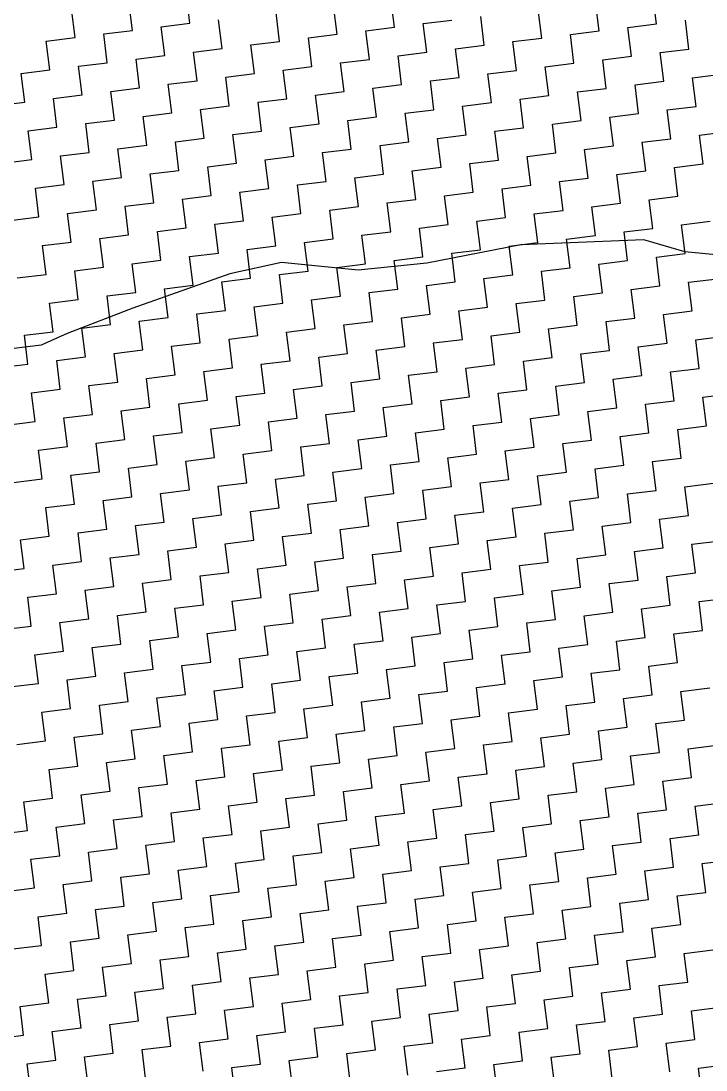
# Model space of a CAD drawing. Header units: metres. Extents: x 286056 to 292206, y 2024114 to 2027347.
# Drawn here: x 291223.7 to 291453, y 2025329.7 to 2025681 of the extents above; entities that cross this region are included whole.
import ezdxf

# ---------------------------------------------------------------- set-up
doc = ezdxf.new("R2010")
doc.units = ezdxf.units.M
doc.header["$LTSCALE"] = 0.3
doc.header["$MEASUREMENT"] = 0
doc.layers.add('LINE_WATER', color=4, linetype='Continuous')
doc.layers.add('POLY_HATCH', color=12, linetype='Continuous')

# ---------------------------------------------------------------- blocks, each defined once
blk = doc.blocks.new('13')
at = {"layer": 'LINE_WATER'}
for p, q in [((650.381, 260.294), (646.038, 259.337)), ((652.663, 260.514), (650.381, 260.294)), ((655.901, 259.779), (652.663, 260.514)), ((658.884, 259.701), (655.901, 259.779)), ((663.006, 259.995), (658.884, 259.701)), ((668.306, 259.554), (663.006, 259.995)), ((646.038, 259.337), (643.094, 258.602)), ((669.998, 258.818), (668.306, 259.554)), ((672.722, 258.23), (669.998, 258.818)), ((643.094, 258.602), (641.917, 258.234)), ((641.917, 258.234), (640.15, 258.234))]:
    blk.add_line(p, q, dxfattribs=at)
at = {"layer": 'POLY_HATCH', "linetype": 'Continuous'}
for p, q in [((645, 271.25), (645, 272.5)), ((647.5, 271.25), (647.5, 272.5)), ((650, 271.25), (650, 272.5)), ((643.75, 271.25), (645, 271.25)), ((643.75, 270), (643.75, 271.25)), ((646.25, 271.25), (647.5, 271.25)), ((646.25, 270), (646.25, 271.25)), ((648.75, 271.25), (650, 271.25)), ((648.75, 270), (648.75, 271.25)), ((651.25, 270), (651.25, 271.25)), ((653.75, 270), (653.75, 271.25)), ((656.25, 270), (656.25, 271.25)), ((658.75, 270), (658.75, 271.25)), ((642.5, 270), (643.75, 270)), ((642.5, 268.75), (642.5, 270)), ((645, 270), (646.25, 270)), ((645, 268.75), (645, 270)), ((647.5, 270), (648.75, 270)), ((647.5, 268.75), (647.5, 270)), ((650, 270), (651.25, 270)), ((650, 268.75), (650, 270)), ((652.5, 270), (653.75, 270)), ((652.5, 268.75), (652.5, 270)), ((655, 270), (656.25, 270)), ((655, 268.75), (655, 270)), ((657.5, 270), (658.75, 270)), ((657.5, 268.75), (657.5, 270)), ((660, 270), (661.25, 270)), ((660, 268.75), (660, 270)), ((662.5, 268.75), (662.5, 270)), ((665, 268.75), (665, 270)), ((667.5, 268.75), (667.5, 270)), ((670, 268.75), (670, 270)), ((641.25, 268.75), (642.5, 268.75)), ((643.75, 268.75), (645, 268.75)), ((643.75, 267.5), (643.75, 268.75)), ((646.25, 268.75), (647.5, 268.75)), ((646.25, 267.5), (646.25, 268.75)), ((648.75, 268.75), (650, 268.75)), ((648.75, 267.5), (648.75, 268.75)), ((651.25, 268.75), (652.5, 268.75)), ((651.25, 267.5), (651.25, 268.75)), ((653.75, 268.75), (655, 268.75)), ((653.75, 267.5), (653.75, 268.75)), ((656.25, 268.75), (657.5, 268.75)), ((656.25, 267.5), (656.25, 268.75)), ((658.75, 268.75), (660, 268.75)), ((658.75, 267.5), (658.75, 268.75)), ((661.25, 268.75), (662.5, 268.75)), ((661.25, 267.5), (661.25, 268.75)), ((663.75, 268.75), (665, 268.75)), ((663.75, 267.5), (663.75, 268.75)), ((666.25, 268.75), (667.5, 268.75)), ((666.25, 267.5), (666.25, 268.75)), ((668.75, 268.75), (670, 268.75)), ((668.75, 267.5), (668.75, 268.75)), ((671.25, 267.5), (671.25, 268.75)), ((642.5, 267.5), (643.75, 267.5)), ((642.5, 266.25), (642.5, 267.5)), ((645, 267.5), (646.25, 267.5)), ((645, 266.25), (645, 267.5)), ((647.5, 267.5), (648.75, 267.5)), ((647.5, 266.25), (647.5, 267.5)), ((650, 267.5), (651.25, 267.5)), ((650, 266.25), (650, 267.5)), ((652.5, 267.5), (653.75, 267.5)), ((652.5, 266.25), (652.5, 267.5)), ((655, 267.5), (656.25, 267.5)), ((655, 266.25), (655, 267.5)), ((657.5, 267.5), (658.75, 267.5)), ((657.5, 266.25), (657.5, 267.5)), ((660, 267.5), (661.25, 267.5)), ((660, 266.25), (660, 267.5)), ((662.5, 267.5), (663.75, 267.5)), ((662.5, 266.25), (662.5, 267.5)), ((665, 267.5), (666.25, 267.5)), ((665, 266.25), (665, 267.5)), ((667.5, 267.5), (668.75, 267.5)), ((667.5, 266.25), (667.5, 267.5)), ((670, 267.5), (671.25, 267.5)), ((670, 266.25), (670, 267.5)), ((641.25, 266.25), (642.5, 266.25)), ((643.75, 266.25), (645, 266.25)), ((643.75, 265), (643.75, 266.25)), ((646.25, 266.25), (647.5, 266.25)), ((646.25, 265), (646.25, 266.25)), ((648.75, 266.25), (650, 266.25)), ((648.75, 265), (648.75, 266.25)), ((651.25, 266.25), (652.5, 266.25)), ((651.25, 265), (651.25, 266.25)), ((653.75, 266.25), (655, 266.25)), ((653.75, 265), (653.75, 266.25)), ((656.25, 266.25), (657.5, 266.25)), ((656.25, 265), (656.25, 266.25)), ((658.75, 266.25), (660, 266.25)), ((658.75, 265), (658.75, 266.25)), ((661.25, 266.25), (662.5, 266.25)), ((661.25, 265), (661.25, 266.25)), ((663.75, 266.25), (665, 266.25)), ((663.75, 265), (663.75, 266.25)), ((666.25, 266.25), (667.5, 266.25)), ((666.25, 265), (666.25, 266.25)), ((668.75, 266.25), (670, 266.25)), ((668.75, 265), (668.75, 266.25)), ((671.25, 266.25), (672.5, 266.25)), ((671.25, 265), (671.25, 266.25)), ((642.5, 265), (643.75, 265)), ((642.5, 263.75), (642.5, 265)), ((645, 265), (646.25, 265)), ((645, 263.75), (645, 265)), ((647.5, 265), (648.75, 265)), ((647.5, 263.75), (647.5, 265)), ((650, 265), (651.25, 265)), ((650, 263.75), (650, 265)), ((652.5, 265), (653.75, 265)), ((652.5, 263.75), (652.5, 265)), ((655, 265), (656.25, 265)), ((655, 263.75), (655, 265)), ((657.5, 265), (658.75, 265)), ((657.5, 263.75), (657.5, 265)), ((660, 265), (661.25, 265)), ((660, 263.75), (660, 265)), ((662.5, 265), (663.75, 265)), ((662.5, 263.75), (662.5, 265)), ((665, 265), (666.25, 265)), ((665, 263.75), (665, 265)), ((667.5, 265), (668.75, 265)), ((667.5, 263.75), (667.5, 265)), ((670, 265), (671.25, 265)), ((670, 263.75), (670, 265)), ((641.25, 263.75), (642.5, 263.75)), ((643.75, 263.75), (645, 263.75)), ((643.75, 262.5), (643.75, 263.75)), ((646.25, 263.75), (647.5, 263.75)), ((646.25, 262.5), (646.25, 263.75)), ((648.75, 263.75), (650, 263.75)), ((648.75, 262.5), (648.75, 263.75)), ((651.25, 263.75), (652.5, 263.75)), ((651.25, 262.5), (651.25, 263.75)), ((653.75, 263.75), (655, 263.75)), ((653.75, 262.5), (653.75, 263.75)), ((656.25, 263.75), (657.5, 263.75)), ((656.25, 262.5), (656.25, 263.75)), ((658.75, 263.75), (660, 263.75)), ((658.75, 262.5), (658.75, 263.75)), ((661.25, 263.75), (662.5, 263.75)), ((661.25, 262.5), (661.25, 263.75)), ((663.75, 263.75), (665, 263.75)), ((663.75, 262.5), (663.75, 263.75)), ((666.25, 263.75), (667.5, 263.75)), ((666.25, 262.5), (666.25, 263.75)), ((668.75, 263.75), (670, 263.75)), ((668.75, 262.5), (668.75, 263.75)), ((671.25, 263.75), (672.5, 263.75)), ((671.25, 262.5), (671.25, 263.75)), ((642.5, 262.5), (643.75, 262.5)), ((642.5, 261.25), (642.5, 262.5)), ((645, 262.5), (646.25, 262.5)), ((645, 261.25), (645, 262.5)), ((647.5, 262.5), (648.75, 262.5)), ((647.5, 261.25), (647.5, 262.5)), ((650, 262.5), (651.25, 262.5)), ((650, 261.25), (650, 262.5)), ((652.5, 262.5), (653.75, 262.5)), ((652.5, 261.25), (652.5, 262.5)), ((655, 262.5), (656.25, 262.5)), ((655, 261.25), (655, 262.5)), ((657.5, 262.5), (658.75, 262.5)), ((657.5, 261.25), (657.5, 262.5)), ((660, 262.5), (661.25, 262.5)), ((660, 261.25), (660, 262.5)), ((662.5, 262.5), (663.75, 262.5)), ((662.5, 261.25), (662.5, 262.5)), ((665, 262.5), (666.25, 262.5)), ((665, 261.25), (665, 262.5)), ((667.5, 262.5), (668.75, 262.5)), ((667.5, 261.25), (667.5, 262.5)), ((670, 262.5), (671.25, 262.5)), ((670, 261.25), (670, 262.5)), ((641.25, 261.25), (642.5, 261.25)), ((643.75, 261.25), (645, 261.25)), ((643.75, 260), (643.75, 261.25)), ((646.25, 261.25), (647.5, 261.25)), ((646.25, 260), (646.25, 261.25)), ((648.75, 261.25), (650, 261.25)), ((648.75, 260), (648.75, 261.25)), ((651.25, 261.25), (652.5, 261.25)), ((651.25, 260), (651.25, 261.25)), ((653.75, 261.25), (655, 261.25)), ((653.75, 260), (653.75, 261.25)), ((656.25, 261.25), (657.5, 261.25)), ((656.25, 260), (656.25, 261.25)), ((658.75, 261.25), (660, 261.25)), ((658.75, 260), (658.75, 261.25)), ((661.25, 261.25), (662.5, 261.25)), ((661.25, 260), (661.25, 261.25)), ((663.75, 261.25), (665, 261.25)), ((663.75, 260), (663.75, 261.25)), ((666.25, 261.25), (667.5, 261.25)), ((666.25, 260), (666.25, 261.25)), ((668.75, 261.25), (670, 261.25)), ((668.75, 260), (668.75, 261.25)), ((642.5, 260), (643.75, 260)), ((642.5, 258.75), (642.5, 260)), ((645, 260), (646.25, 260)), ((645, 258.75), (645, 260)), ((647.5, 260), (648.75, 260)), ((647.5, 258.75), (647.5, 260)), ((650, 260), (651.25, 260)), ((650, 258.75), (650, 260)), ((652.5, 260), (653.75, 260)), ((652.5, 258.75), (652.5, 260)), ((655, 260), (656.25, 260)), ((655, 258.75), (655, 260)), ((657.5, 260), (658.75, 260)), ((657.5, 258.75), (657.5, 260)), ((660, 260), (661.25, 260)), ((660, 258.75), (660, 260)), ((662.5, 260), (663.75, 260)), ((662.5, 258.75), (662.5, 260)), ((665, 260), (666.25, 260)), ((665, 258.75), (665, 260)), ((667.5, 260), (668.75, 260)), ((667.5, 258.75), (667.5, 260)), ((670, 260), (671.25, 260)), ((670, 258.75), (670, 260)), ((641.25, 258.75), (642.5, 258.75)), ((641.25, 257.5), (641.25, 258.75)), ((643.75, 258.75), (645, 258.75)), ((643.75, 257.5), (643.75, 258.75)), ((646.25, 258.75), (647.5, 258.75)), ((646.25, 257.5), (646.25, 258.75)), ((648.75, 258.75), (650, 258.75)), ((648.75, 257.5), (648.75, 258.75)), ((651.25, 258.75), (652.5, 258.75)), ((651.25, 257.5), (651.25, 258.75)), ((653.75, 258.75), (655, 258.75)), ((653.75, 257.5), (653.75, 258.75)), ((656.25, 258.75), (657.5, 258.75)), ((656.25, 257.5), (656.25, 258.75)), ((658.75, 258.75), (660, 258.75)), ((658.75, 257.5), (658.75, 258.75)), ((661.25, 258.75), (662.5, 258.75)), ((661.25, 257.5), (661.25, 258.75)), ((663.75, 258.75), (665, 258.75)), ((663.75, 257.5), (663.75, 258.75)), ((666.25, 258.75), (667.5, 258.75)), ((666.25, 257.5), (666.25, 258.75)), ((668.75, 258.75), (670, 258.75)), ((668.75, 257.5), (668.75, 258.75)), ((640, 257.5), (641.25, 257.5)), ((642.5, 257.5), (643.75, 257.5)), ((642.5, 256.25), (642.5, 257.5)), ((645, 257.5), (646.25, 257.5)), ((645, 256.25), (645, 257.5)), ((647.5, 257.5), (648.75, 257.5)), ((647.5, 256.25), (647.5, 257.5)), ((650, 257.5), (651.25, 257.5)), ((650, 256.25), (650, 257.5)), ((652.5, 257.5), (653.75, 257.5)), ((652.5, 256.25), (652.5, 257.5)), ((655, 257.5), (656.25, 257.5)), ((655, 256.25), (655, 257.5)), ((657.5, 257.5), (658.75, 257.5)), ((657.5, 256.25), (657.5, 257.5)), ((660, 257.5), (661.25, 257.5)), ((660, 256.25), (660, 257.5)), ((662.5, 257.5), (663.75, 257.5)), ((662.5, 256.25), (662.5, 257.5)), ((665, 257.5), (666.25, 257.5)), ((665, 256.25), (665, 257.5)), ((667.5, 257.5), (668.75, 257.5)), ((667.5, 256.25), (667.5, 257.5)), ((670, 257.5), (671.25, 257.5)), ((670, 256.25), (670, 257.5)), ((641.25, 256.25), (642.5, 256.25)), ((641.25, 255), (641.25, 256.25)), ((643.75, 256.25), (645, 256.25)), ((643.75, 255), (643.75, 256.25)), ((646.25, 256.25), (647.5, 256.25)), ((646.25, 255), (646.25, 256.25)), ((648.75, 256.25), (650, 256.25)), ((648.75, 255), (648.75, 256.25)), ((651.25, 256.25), (652.5, 256.25)), ((651.25, 255), (651.25, 256.25)), ((653.75, 256.25), (655, 256.25)), ((653.75, 255), (653.75, 256.25)), ((656.25, 256.25), (657.5, 256.25)), ((656.25, 255), (656.25, 256.25)), ((658.75, 256.25), (660, 256.25)), ((658.75, 255), (658.75, 256.25)), ((661.25, 256.25), (662.5, 256.25)), ((661.25, 255), (661.25, 256.25)), ((663.75, 256.25), (665, 256.25)), ((663.75, 255), (663.75, 256.25)), ((666.25, 256.25), (667.5, 256.25)), ((666.25, 255), (666.25, 256.25)), ((668.75, 256.25), (670, 256.25)), ((668.75, 255), (668.75, 256.25)), ((640, 255), (641.25, 255)), ((642.5, 255), (643.75, 255)), ((642.5, 253.75), (642.5, 255)), ((645, 255), (646.25, 255)), ((645, 253.75), (645, 255)), ((647.5, 255), (648.75, 255)), ((647.5, 253.75), (647.5, 255)), ((650, 255), (651.25, 255)), ((650, 253.75), (650, 255)), ((652.5, 255), (653.75, 255)), ((652.5, 253.75), (652.5, 255)), ((655, 255), (656.25, 255)), ((655, 253.75), (655, 255)), ((657.5, 255), (658.75, 255)), ((657.5, 253.75), (657.5, 255)), ((660, 255), (661.25, 255)), ((660, 253.75), (660, 255)), ((662.5, 255), (663.75, 255)), ((662.5, 253.75), (662.5, 255)), ((665, 255), (666.25, 255)), ((665, 253.75), (665, 255)), ((667.5, 255), (668.75, 255)), ((667.5, 253.75), (667.5, 255)), ((670, 255), (671.25, 255)), ((670, 253.75), (670, 255)), ((641.25, 253.75), (642.5, 253.75)), ((641.25, 252.5), (641.25, 253.75)), ((643.75, 253.75), (645, 253.75)), ((643.75, 252.5), (643.75, 253.75)), ((646.25, 253.75), (647.5, 253.75)), ((646.25, 252.5), (646.25, 253.75)), ((648.75, 253.75), (650, 253.75)), ((648.75, 252.5), (648.75, 253.75)), ((651.25, 253.75), (652.5, 253.75)), ((651.25, 252.5), (651.25, 253.75)), ((653.75, 253.75), (655, 253.75)), ((653.75, 252.5), (653.75, 253.75)), ((656.25, 253.75), (657.5, 253.75)), ((656.25, 252.5), (656.25, 253.75)), ((658.75, 253.75), (660, 253.75)), ((658.75, 252.5), (658.75, 253.75)), ((661.25, 253.75), (662.5, 253.75)), ((661.25, 252.5), (661.25, 253.75)), ((663.75, 253.75), (665, 253.75)), ((663.75, 252.5), (663.75, 253.75)), ((666.25, 253.75), (667.5, 253.75)), ((666.25, 252.5), (666.25, 253.75)), ((668.75, 253.75), (670, 253.75)), ((668.75, 252.5), (668.75, 253.75)), ((640, 252.5), (641.25, 252.5)), ((642.5, 252.5), (643.75, 252.5)), ((642.5, 251.25), (642.5, 252.5)), ((645, 252.5), (646.25, 252.5)), ((645, 251.25), (645, 252.5)), ((647.5, 252.5), (648.75, 252.5)), ((647.5, 251.25), (647.5, 252.5)), ((650, 252.5), (651.25, 252.5)), ((650, 251.25), (650, 252.5)), ((652.5, 252.5), (653.75, 252.5)), ((652.5, 251.25), (652.5, 252.5)), ((655, 252.5), (656.25, 252.5)), ((655, 251.25), (655, 252.5)), ((657.5, 252.5), (658.75, 252.5)), ((657.5, 251.25), (657.5, 252.5)), ((660, 252.5), (661.25, 252.5)), ((660, 251.25), (660, 252.5)), ((662.5, 252.5), (663.75, 252.5)), ((662.5, 251.25), (662.5, 252.5)), ((665, 252.5), (666.25, 252.5)), ((665, 251.25), (665, 252.5)), ((667.5, 252.5), (668.75, 252.5)), ((667.5, 251.25), (667.5, 252.5)), ((670, 252.5), (671.25, 252.5)), ((670, 251.25), (670, 252.5)), ((641.25, 251.25), (642.5, 251.25)), ((641.25, 250), (641.25, 251.25)), ((643.75, 251.25), (645, 251.25)), ((643.75, 250), (643.75, 251.25)), ((646.25, 251.25), (647.5, 251.25)), ((646.25, 250), (646.25, 251.25)), ((648.75, 251.25), (650, 251.25)), ((648.75, 250), (648.75, 251.25)), ((651.25, 251.25), (652.5, 251.25)), ((651.25, 250), (651.25, 251.25)), ((653.75, 251.25), (655, 251.25)), ((653.75, 250), (653.75, 251.25)), ((656.25, 251.25), (657.5, 251.25)), ((656.25, 250), (656.25, 251.25)), ((658.75, 251.25), (660, 251.25)), ((658.75, 250), (658.75, 251.25)), ((661.25, 251.25), (662.5, 251.25)), ((661.25, 250), (661.25, 251.25)), ((663.75, 251.25), (665, 251.25)), ((663.75, 250), (663.75, 251.25)), ((666.25, 251.25), (667.5, 251.25)), ((666.25, 250), (666.25, 251.25)), ((668.75, 251.25), (670, 251.25)), ((668.75, 250), (668.75, 251.25)), ((640, 250), (641.25, 250)), ((640, 248.75), (640, 250)), ((642.5, 250), (643.75, 250)), ((642.5, 248.75), (642.5, 250)), ((645, 250), (646.25, 250)), ((645, 248.75), (645, 250)), ((647.5, 250), (648.75, 250)), ((647.5, 248.75), (647.5, 250)), ((650, 250), (651.25, 250)), ((650, 248.75), (650, 250)), ((652.5, 250), (653.75, 250)), ((652.5, 248.75), (652.5, 250)), ((655, 250), (656.25, 250)), ((655, 248.75), (655, 250)), ((657.5, 250), (658.75, 250)), ((657.5, 248.75), (657.5, 250)), ((660, 250), (661.25, 250)), ((660, 248.75), (660, 250)), ((662.5, 250), (663.75, 250)), ((662.5, 248.75), (662.5, 250)), ((665, 250), (666.25, 250)), ((665, 248.75), (665, 250)), ((667.5, 250), (668.75, 250)), ((667.5, 248.75), (667.5, 250)), ((638.75, 248.75), (640, 248.75)), ((641.25, 248.75), (642.5, 248.75)), ((641.25, 247.5), (641.25, 248.75)), ((643.75, 248.75), (645, 248.75)), ((643.75, 247.5), (643.75, 248.75)), ((646.25, 248.75), (647.5, 248.75)), ((646.25, 247.5), (646.25, 248.75)), ((648.75, 248.75), (650, 248.75)), ((648.75, 247.5), (648.75, 248.75)), ((651.25, 248.75), (652.5, 248.75)), ((651.25, 247.5), (651.25, 248.75)), ((653.75, 248.75), (655, 248.75)), ((653.75, 247.5), (653.75, 248.75)), ((656.25, 248.75), (657.5, 248.75)), ((656.25, 247.5), (656.25, 248.75)), ((658.75, 248.75), (660, 248.75)), ((658.75, 247.5), (658.75, 248.75)), ((661.25, 248.75), (662.5, 248.75)), ((661.25, 247.5), (661.25, 248.75)), ((663.75, 248.75), (665, 248.75)), ((663.75, 247.5), (663.75, 248.75)), ((666.25, 248.75), (667.5, 248.75)), ((666.25, 247.5), (666.25, 248.75)), ((668.75, 248.75), (670, 248.75)), ((668.75, 247.5), (668.75, 248.75)), ((640, 247.5), (641.25, 247.5)), ((640, 246.25), (640, 247.5)), ((642.5, 247.5), (643.75, 247.5)), ((642.5, 246.25), (642.5, 247.5)), ((645, 247.5), (646.25, 247.5)), ((645, 246.25), (645, 247.5)), ((647.5, 247.5), (648.75, 247.5)), ((647.5, 246.25), (647.5, 247.5)), ((650, 247.5), (651.25, 247.5)), ((650, 246.25), (650, 247.5)), ((652.5, 247.5), (653.75, 247.5)), ((652.5, 246.25), (652.5, 247.5)), ((655, 247.5), (656.25, 247.5)), ((655, 246.25), (655, 247.5)), ((657.5, 247.5), (658.75, 247.5)), ((657.5, 246.25), (657.5, 247.5)), ((660, 247.5), (661.25, 247.5)), ((660, 246.25), (660, 247.5)), ((662.5, 247.5), (663.75, 247.5)), ((662.5, 246.25), (662.5, 247.5)), ((665, 247.5), (666.25, 247.5)), ((665, 246.25), (665, 247.5)), ((667.5, 247.5), (668.75, 247.5)), ((667.5, 246.25), (667.5, 247.5)), ((638.75, 246.25), (640, 246.25)), ((641.25, 246.25), (642.5, 246.25)), ((641.25, 245), (641.25, 246.25)), ((643.75, 246.25), (645, 246.25)), ((643.75, 245), (643.75, 246.25)), ((646.25, 246.25), (647.5, 246.25)), ((646.25, 245), (646.25, 246.25)), ((648.75, 246.25), (650, 246.25)), ((648.75, 245), (648.75, 246.25)), ((651.25, 246.25), (652.5, 246.25)), ((651.25, 245), (651.25, 246.25)), ((653.75, 246.25), (655, 246.25)), ((653.75, 245), (653.75, 246.25)), ((656.25, 246.25), (657.5, 246.25)), ((656.25, 245), (656.25, 246.25)), ((658.75, 246.25), (660, 246.25)), ((658.75, 245), (658.75, 246.25)), ((661.25, 246.25), (662.5, 246.25)), ((661.25, 245), (661.25, 246.25)), ((663.75, 246.25), (665, 246.25)), ((663.75, 245), (663.75, 246.25)), ((666.25, 246.25), (667.5, 246.25)), ((666.25, 245), (666.25, 246.25)), ((668.75, 246.25), (670, 246.25)), ((668.75, 245), (668.75, 246.25)), ((640, 245), (641.25, 245)), ((640, 243.75), (640, 245)), ((642.5, 245), (643.75, 245)), ((642.5, 243.75), (642.5, 245)), ((645, 245), (646.25, 245)), ((645, 243.75), (645, 245)), ((647.5, 245), (648.75, 245)), ((647.5, 243.75), (647.5, 245)), ((650, 245), (651.25, 245)), ((650, 243.75), (650, 245)), ((652.5, 245), (653.75, 245)), ((652.5, 243.75), (652.5, 245)), ((655, 245), (656.25, 245)), ((655, 243.75), (655, 245)), ((657.5, 245), (658.75, 245)), ((657.5, 243.75), (657.5, 245)), ((660, 245), (661.25, 245)), ((660, 243.75), (660, 245)), ((662.5, 245), (663.75, 245)), ((662.5, 243.75), (662.5, 245)), ((665, 245), (666.25, 245)), ((665, 243.75), (665, 245)), ((667.5, 245), (668.75, 245)), ((667.5, 243.75), (667.5, 245)), ((638.75, 243.75), (640, 243.75)), ((641.25, 243.75), (642.5, 243.75)), ((641.25, 242.5), (641.25, 243.75)), ((643.75, 243.75), (645, 243.75)), ((643.75, 242.5), (643.75, 243.75)), ((646.25, 243.75), (647.5, 243.75)), ((646.25, 242.5), (646.25, 243.75)), ((648.75, 243.75), (650, 243.75)), ((648.75, 242.5), (648.75, 243.75)), ((651.25, 243.75), (652.5, 243.75)), ((651.25, 242.5), (651.25, 243.75)), ((653.75, 243.75), (655, 243.75)), ((653.75, 242.5), (653.75, 243.75)), ((656.25, 243.75), (657.5, 243.75)), ((656.25, 242.5), (656.25, 243.75)), ((658.75, 243.75), (660, 243.75)), ((658.75, 242.5), (658.75, 243.75)), ((661.25, 243.75), (662.5, 243.75)), ((661.25, 242.5), (661.25, 243.75)), ((663.75, 243.75), (665, 243.75)), ((663.75, 242.5), (663.75, 243.75)), ((666.25, 243.75), (667.5, 243.75)), ((666.25, 242.5), (666.25, 243.75)), ((668.75, 243.75), (670, 243.75)), ((668.75, 242.5), (668.75, 243.75)), ((640, 242.5), (641.25, 242.5)), ((640, 241.25), (640, 242.5)), ((642.5, 242.5), (643.75, 242.5)), ((642.5, 241.25), (642.5, 242.5)), ((645, 242.5), (646.25, 242.5)), ((645, 241.25), (645, 242.5)), ((647.5, 242.5), (648.75, 242.5)), ((647.5, 241.25), (647.5, 242.5)), ((650, 242.5), (651.25, 242.5)), ((650, 241.25), (650, 242.5)), ((652.5, 242.5), (653.75, 242.5)), ((652.5, 241.25), (652.5, 242.5)), ((655, 242.5), (656.25, 242.5)), ((655, 241.25), (655, 242.5)), ((657.5, 242.5), (658.75, 242.5)), ((657.5, 241.25), (657.5, 242.5)), ((660, 242.5), (661.25, 242.5)), ((660, 241.25), (660, 242.5)), ((662.5, 242.5), (663.75, 242.5)), ((662.5, 241.25), (662.5, 242.5)), ((665, 242.5), (666.25, 242.5)), ((665, 241.25), (665, 242.5)), ((667.5, 242.5), (668.75, 242.5)), ((667.5, 241.25), (667.5, 242.5)), ((638.75, 241.25), (640, 241.25)), ((641.25, 241.25), (642.5, 241.25)), ((641.25, 240), (641.25, 241.25)), ((643.75, 241.25), (645, 241.25)), ((643.75, 240), (643.75, 241.25)), ((646.25, 241.25), (647.5, 241.25)), ((646.25, 240), (646.25, 241.25)), ((648.75, 241.25), (650, 241.25)), ((648.75, 240), (648.75, 241.25)), ((651.25, 241.25), (652.5, 241.25)), ((651.25, 240), (651.25, 241.25)), ((653.75, 241.25), (655, 241.25)), ((653.75, 240), (653.75, 241.25)), ((656.25, 241.25), (657.5, 241.25)), ((656.25, 240), (656.25, 241.25)), ((658.75, 241.25), (660, 241.25)), ((658.75, 240), (658.75, 241.25)), ((661.25, 241.25), (662.5, 241.25)), ((661.25, 240), (661.25, 241.25)), ((663.75, 241.25), (665, 241.25)), ((663.75, 240), (663.75, 241.25)), ((666.25, 241.25), (667.5, 241.25)), ((666.25, 240), (666.25, 241.25)), ((640, 240), (641.25, 240)), ((640, 238.75), (640, 240)), ((642.5, 240), (643.75, 240)), ((642.5, 238.75), (642.5, 240)), ((645, 240), (646.25, 240)), ((645, 238.75), (645, 240)), ((647.5, 240), (648.75, 240)), ((647.5, 238.75), (647.5, 240)), ((650, 240), (651.25, 240)), ((650, 238.75), (650, 240)), ((652.5, 240), (653.75, 240)), ((652.5, 238.75), (652.5, 240)), ((655, 240), (656.25, 240)), ((655, 238.75), (655, 240)), ((657.5, 240), (658.75, 240)), ((657.5, 238.75), (657.5, 240)), ((660, 240), (661.25, 240)), ((660, 238.75), (660, 240)), ((662.5, 240), (663.75, 240)), ((662.5, 238.75), (662.5, 240)), ((665, 240), (666.25, 240)), ((665, 238.75), (665, 240)), ((667.5, 240), (668.75, 240)), ((667.5, 238.75), (667.5, 240)), ((638.75, 238.75), (640, 238.75)), ((638.75, 237.5), (638.75, 238.75)), ((641.25, 238.75), (642.5, 238.75)), ((641.25, 237.5), (641.25, 238.75)), ((643.75, 238.75), (645, 238.75)), ((643.75, 237.5), (643.75, 238.75)), ((646.25, 238.75), (647.5, 238.75)), ((646.25, 237.5), (646.25, 238.75)), ((648.75, 238.75), (650, 238.75)), ((648.75, 237.5), (648.75, 238.75)), ((651.25, 238.75), (652.5, 238.75)), ((651.25, 237.5), (651.25, 238.75)), ((653.75, 238.75), (655, 238.75)), ((653.75, 237.5), (653.75, 238.75)), ((656.25, 238.75), (657.5, 238.75)), ((656.25, 237.5), (656.25, 238.75)), ((658.75, 238.75), (660, 238.75)), ((658.75, 237.5), (658.75, 238.75)), ((661.25, 238.75), (662.5, 238.75)), ((661.25, 237.5), (661.25, 238.75)), ((663.75, 238.75), (665, 238.75)), ((663.75, 237.5), (663.75, 238.75)), ((666.25, 238.75), (667.5, 238.75)), ((666.25, 237.5), (666.25, 238.75)), ((637.5, 237.5), (638.75, 237.5)), ((640, 237.5), (641.25, 237.5)), ((640, 236.25), (640, 237.5)), ((642.5, 237.5), (643.75, 237.5)), ((642.5, 236.25), (642.5, 237.5)), ((645, 237.5), (646.25, 237.5)), ((645, 236.25), (645, 237.5)), ((647.5, 237.5), (648.75, 237.5)), ((647.5, 236.25), (647.5, 237.5)), ((650, 237.5), (651.25, 237.5)), ((650, 236.25), (650, 237.5)), ((652.5, 237.5), (653.75, 237.5)), ((652.5, 236.25), (652.5, 237.5)), ((655, 237.5), (656.25, 237.5)), ((655, 236.25), (655, 237.5)), ((657.5, 237.5), (658.75, 237.5)), ((657.5, 236.25), (657.5, 237.5)), ((660, 237.5), (661.25, 237.5)), ((660, 236.25), (660, 237.5)), ((662.5, 237.5), (663.75, 237.5)), ((662.5, 236.25), (662.5, 237.5)), ((665, 237.5), (666.25, 237.5)), ((665, 236.25), (665, 237.5)), ((667.5, 237.5), (668.75, 237.5)), ((667.5, 236.25), (667.5, 237.5)), ((638.75, 236.25), (640, 236.25)), ((638.75, 235), (638.75, 236.25)), ((641.25, 236.25), (642.5, 236.25)), ((641.25, 235), (641.25, 236.25)), ((643.75, 236.25), (645, 236.25)), ((643.75, 235), (643.75, 236.25)), ((646.25, 236.25), (647.5, 236.25)), ((646.25, 235), (646.25, 236.25)), ((648.75, 236.25), (650, 236.25)), ((648.75, 235), (648.75, 236.25)), ((651.25, 236.25), (652.5, 236.25)), ((651.25, 235), (651.25, 236.25)), ((653.75, 236.25), (655, 236.25)), ((653.75, 235), (653.75, 236.25)), ((656.25, 236.25), (657.5, 236.25)), ((656.25, 235), (656.25, 236.25)), ((658.75, 236.25), (660, 236.25)), ((658.75, 235), (658.75, 236.25)), ((661.25, 236.25), (662.5, 236.25)), ((661.25, 235), (661.25, 236.25)), ((663.75, 236.25), (665, 236.25)), ((663.75, 235), (663.75, 236.25)), ((666.25, 236.25), (667.5, 236.25)), ((666.25, 235), (666.25, 236.25)), ((637.5, 235), (638.75, 235)), ((640, 235), (641.25, 235)), ((640, 233.75), (640, 235)), ((642.5, 235), (643.75, 235)), ((642.5, 233.75), (642.5, 235)), ((645, 235), (646.25, 235)), ((645, 233.75), (645, 235)), ((647.5, 235), (648.75, 235)), ((647.5, 233.75), (647.5, 235)), ((650, 235), (651.25, 235)), ((650, 233.75), (650, 235)), ((652.5, 235), (653.75, 235)), ((652.5, 233.75), (652.5, 235)), ((655, 235), (656.25, 235)), ((655, 233.75), (655, 235)), ((657.5, 235), (658.75, 235)), ((657.5, 233.75), (657.5, 235)), ((660, 235), (661.25, 235)), ((660, 233.75), (660, 235)), ((662.5, 235), (663.75, 235)), ((662.5, 233.75), (662.5, 235)), ((665, 235), (666.25, 235)), ((665, 233.75), (665, 235)), ((667.5, 235), (668.75, 235)), ((667.5, 233.75), (667.5, 235)), ((638.75, 233.75), (640, 233.75)), ((638.75, 232.5), (638.75, 233.75)), ((641.25, 233.75), (642.5, 233.75)), ((641.25, 232.5), (641.25, 233.75)), ((643.75, 233.75), (645, 233.75)), ((643.75, 232.5), (643.75, 233.75)), ((646.25, 233.75), (647.5, 233.75)), ((646.25, 232.5), (646.25, 233.75)), ((648.75, 233.75), (650, 233.75)), ((648.75, 232.5), (648.75, 233.75)), ((651.25, 233.75), (652.5, 233.75)), ((651.25, 232.5), (651.25, 233.75)), ((653.75, 233.75), (655, 233.75)), ((653.75, 232.5), (653.75, 233.75)), ((656.25, 233.75), (657.5, 233.75)), ((656.25, 232.5), (656.25, 233.75)), ((658.75, 233.75), (660, 233.75)), ((658.75, 232.5), (658.75, 233.75)), ((661.25, 233.75), (662.5, 233.75)), ((661.25, 232.5), (661.25, 233.75)), ((663.75, 233.75), (665, 233.75)), ((663.75, 232.5), (663.75, 233.75)), ((666.25, 233.75), (667.5, 233.75)), ((666.25, 232.5), (666.25, 233.75)), ((637.5, 232.5), (638.75, 232.5)), ((640, 232.5), (641.25, 232.5)), ((640, 231.25), (640, 232.5)), ((642.5, 232.5), (643.75, 232.5)), ((642.5, 231.25), (642.5, 232.5)), ((645, 232.5), (646.25, 232.5)), ((645, 231.25), (645, 232.5)), ((647.5, 232.5), (648.75, 232.5)), ((647.5, 231.25), (647.5, 232.5)), ((650, 232.5), (651.25, 232.5)), ((650, 231.25), (650, 232.5)), ((652.5, 232.5), (653.75, 232.5)), ((652.5, 231.25), (652.5, 232.5)), ((655, 232.5), (656.25, 232.5)), ((655, 231.25), (655, 232.5)), ((657.5, 232.5), (658.75, 232.5)), ((657.5, 231.25), (657.5, 232.5)), ((660, 232.5), (661.25, 232.5)), ((660, 231.25), (660, 232.5)), ((662.5, 232.5), (663.75, 232.5)), ((662.5, 231.25), (662.5, 232.5)), ((665, 232.5), (666.25, 232.5)), ((665, 231.25), (665, 232.5)), ((667.5, 232.5), (668.75, 232.5)), ((667.5, 231.25), (667.5, 232.5)), ((638.75, 231.25), (640, 231.25)), ((638.75, 230), (638.75, 231.25)), ((641.25, 231.25), (642.5, 231.25)), ((641.25, 230), (641.25, 231.25)), ((643.75, 231.25), (645, 231.25)), ((643.75, 230), (643.75, 231.25)), ((646.25, 231.25), (647.5, 231.25)), ((646.25, 230), (646.25, 231.25)), ((648.75, 231.25), (650, 231.25)), ((648.75, 230), (648.75, 231.25)), ((651.25, 231.25), (652.5, 231.25)), ((651.25, 230), (651.25, 231.25)), ((653.75, 231.25), (655, 231.25)), ((653.75, 230), (653.75, 231.25)), ((656.25, 231.25), (657.5, 231.25)), ((656.25, 230), (656.25, 231.25)), ((658.75, 231.25), (660, 231.25)), ((658.75, 230), (658.75, 231.25)), ((661.25, 231.25), (662.5, 231.25)), ((661.25, 230), (661.25, 231.25)), ((663.75, 231.25), (665, 231.25)), ((663.75, 230), (663.75, 231.25)), ((666.25, 231.25), (667.5, 231.25)), ((666.25, 230), (666.25, 231.25)), ((637.5, 230), (638.75, 230)), ((637.5, 228.75), (637.5, 230)), ((640, 230), (641.25, 230)), ((640, 228.75), (640, 230)), ((642.5, 230), (643.75, 230)), ((642.5, 228.75), (642.5, 230)), ((645, 230), (646.25, 230)), ((645, 228.75), (645, 230)), ((647.5, 230), (648.75, 230)), ((647.5, 228.75), (647.5, 230)), ((650, 230), (651.25, 230)), ((650, 228.75), (650, 230)), ((652.5, 230), (653.75, 230)), ((652.5, 228.75), (652.5, 230)), ((655, 230), (656.25, 230)), ((655, 228.75), (655, 230)), ((657.5, 230), (658.75, 230)), ((657.5, 228.75), (657.5, 230)), ((660, 230), (661.25, 230)), ((660, 228.75), (660, 230)), ((662.5, 230), (663.75, 230)), ((662.5, 228.75), (662.5, 230)), ((665, 230), (666.25, 230)), ((665, 228.75), (665, 230)), ((636.25, 228.75), (637.5, 228.75)), ((638.75, 228.75), (640, 228.75)), ((638.75, 227.5), (638.75, 228.75)), ((641.25, 228.75), (642.5, 228.75)), ((641.25, 227.5), (641.25, 228.75)), ((643.75, 228.75), (645, 228.75)), ((643.75, 227.5), (643.75, 228.75)), ((646.25, 228.75), (647.5, 228.75)), ((646.25, 227.5), (646.25, 228.75)), ((648.75, 228.75), (650, 228.75)), ((648.75, 227.5), (648.75, 228.75)), ((651.25, 228.75), (652.5, 228.75)), ((651.25, 227.5), (651.25, 228.75)), ((653.75, 228.75), (655, 228.75)), ((653.75, 227.5), (653.75, 228.75)), ((656.25, 228.75), (657.5, 228.75)), ((656.25, 227.5), (656.25, 228.75)), ((658.75, 228.75), (660, 228.75)), ((658.75, 227.5), (658.75, 228.75)), ((661.25, 228.75), (662.5, 228.75)), ((661.25, 227.5), (661.25, 228.75)), ((663.75, 228.75), (665, 228.75)), ((663.75, 227.5), (663.75, 228.75)), ((666.25, 228.75), (667.5, 228.75)), ((666.25, 227.5), (666.25, 228.75)), ((637.5, 227.5), (638.75, 227.5)), ((637.5, 226.25), (637.5, 227.5)), ((640, 227.5), (641.25, 227.5)), ((640, 226.25), (640, 227.5)), ((642.5, 227.5), (643.75, 227.5)), ((642.5, 226.25), (642.5, 227.5)), ((645, 227.5), (646.25, 227.5)), ((645, 226.25), (645, 227.5)), ((647.5, 227.5), (648.75, 227.5)), ((647.5, 226.25), (647.5, 227.5)), ((650, 227.5), (651.25, 227.5)), ((650, 226.25), (650, 227.5)), ((652.5, 227.5), (653.75, 227.5)), ((652.5, 226.25), (652.5, 227.5)), ((655, 227.5), (656.25, 227.5)), ((655, 226.25), (655, 227.5)), ((657.5, 227.5), (658.75, 227.5)), ((657.5, 226.25), (657.5, 227.5)), ((660, 227.5), (661.25, 227.5)), ((660, 226.25), (660, 227.5)), ((662.5, 227.5), (663.75, 227.5)), ((662.5, 226.25), (662.5, 227.5)), ((665, 227.5), (666.25, 227.5)), ((665, 226.25), (665, 227.5)), ((646.25, 226.25), (647.5, 226.25)), ((646.25, 225), (646.25, 226.25)), ((648.75, 226.25), (650, 226.25)), ((648.75, 225), (648.75, 226.25)), ((651.25, 226.25), (652.5, 226.25)), ((651.25, 225), (651.25, 226.25)), ((653.75, 226.25), (655, 226.25)), ((653.75, 225), (653.75, 226.25)), ((656.25, 226.25), (657.5, 226.25)), ((656.25, 225), (656.25, 226.25)), ((658.75, 226.25), (660, 226.25)), ((658.75, 225), (658.75, 226.25)), ((661.25, 226.25), (662.5, 226.25)), ((661.25, 225), (661.25, 226.25)), ((663.75, 226.25), (665, 226.25)), ((663.75, 225), (663.75, 226.25)), ((666.25, 226.25), (667.5, 226.25)), ((666.25, 225), (666.25, 226.25)), ((655, 225), (656.25, 225)), ((657.5, 225), (658.75, 225)), ((657.5, 223.75), (657.5, 225)), ((660, 225), (661.25, 225)), ((660, 223.75), (660, 225)), ((662.5, 225), (663.75, 225)), ((662.5, 223.75), (662.5, 225)), ((665, 225), (666.25, 225)), ((665, 223.75), (665, 225)), ((666.25, 223.75), (667.5, 223.75)), ((666.25, 222.5), (666.25, 223.75))]:
    blk.add_line(p, q, dxfattribs=at)

msp = doc.modelspace()

# ---------------------------------------------------------------- block references
at = {"xscale": 7.751650312977041, "yscale": 7.751650312977041, "zscale": 7.751650312977041, "rotation": 7.058277928675759}
msp.add_blockref('13', (286538.24, 2022974.39), dxfattribs=at)

doc.saveas('drawing.dxf')
